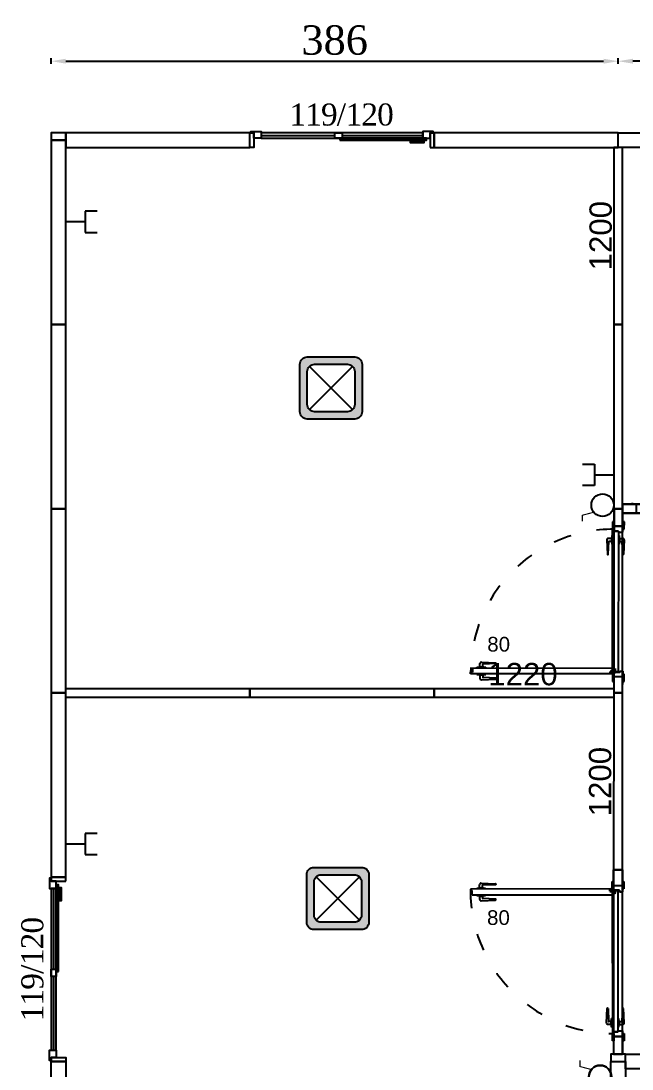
# Model space of a CAD drawing. Header units: millimetres. Extents: x 1774 to 2805, y 1273 to 2344.
# Drawn here: x 1774 to 2190, y 1630 to 2344 of the extents above; entities that cross this region are included whole.
import ezdxf

# ---------------------------------------------------------------- set-up
doc = ezdxf.new("R2010")
doc.units = ezdxf.units.MM
doc.linetypes.add('ACAD_ISO03W100', pattern=[30, 12, -18])
for name, color, linetype in [('1', 250, 'Continuous'), ('Block1', 255, 'Continuous'), ('DUVAR', 7, 'Continuous'), ('KAPI-PEN', 3, 'Continuous'), ('KAPILAR', 42, 'Continuous'), ('OLCU', 2, 'Continuous'), ('TEFRIS', 4, 'Continuous')]:
    doc.layers.add(name, color=color, linetype=linetype)
doc.styles.add('metin', font='palabi.ttf')
doc.styles.get("Standard").update_dxf_attribs({"font": 'arial.ttf'})
doc.dimstyles.new('Metin SARI', dxfattribs={"dimscale": 20, "dimtxt": 1, "dimasz": 0.5, "dimexe": 0.1, "dimexo": 0.1, "dimgap": 0.2, "dimtad": 1, "dimrnd": 1, "dimzin": 12, "dimdsep": 46, "dimlunit": 6, "dimtxsty": 'metin', "dimcen": 0.8, "dimdle": 0.0005, "dimclrd": 7, "dimclre": 165, "dimclrt": 165, "dimazin": 3, "dimtfac": 1, "dimtmove": 0, "dimatfit": 2, "dimfxl": 1, "dimfxlon": 1, "dimtolj": 1, "dimtzin": 0, "dimlwe": -1, "dimarcsym": 0})

# ---------------------------------------------------------------- blocks, each defined once
blk = doc.blocks.new('1250')
at = {"layer": 'Block1', "color": 7}
for p, q in [((137474.17, -210534.23), (137524.17, -210534.23)), ((137529.17, -210534.23), (137584.17, -210534.23))]:
    blk.add_line(p, q, dxfattribs=at)
for points in [[(137467.08, -210532.48), (137467.08, -210531.48), (137474.17, -210531.48), (137474.17, -210535.98), (137469.17, -210535.98), (137469.17, -210532.48), (137467.08, -210532.48)], [(137591.26, -210532.48), (137591.26, -210531.48), (137584.17, -210531.48), (137584.17, -210535.98), (137589.17, -210535.98), (137589.17, -210532.48), (137591.26, -210532.48)], [(137584.82, -210537.48), (137584.82, -210539.3), (137575.82, -210539.3), (137575.82, -210538.3), (137583.82, -210538.3), (137583.82, -210537.48), (137584.82, -210537.48)]]:
    blk.add_lwpolyline(points, dxfattribs=at)
for points in [[(137474.17, -210535.98), (137584.17, -210535.98), (137584.17, -210532.48), (137474.17, -210532.48)], [(137524.17, -210532.48), (137529.17, -210532.48), (137529.17, -210535.98), (137524.17, -210535.98)], [(137527.67, -210537.48), (137586.67, -210537.48), (137586.67, -210535.98), (137527.67, -210535.98)]]:
    blk.add_lwpolyline(points, close=True, dxfattribs=at)
at = {"layer": 'KAPI-PEN', "color": 175, "true_color": 0x4554a5}
for points in [[(137466.42, -210532.48), (137469.17, -210532.48), (137469.17, -210542.48), (137466.42, -210542.48)], [(137589.17, -210542.48), (137591.92, -210542.48), (137591.92, -210532.48), (137589.17, -210532.48)]]:
    blk.add_lwpolyline(points, close=True, dxfattribs=at)
blk = doc.blocks.new('1250 v')
at = {"layer": 'Block1', "color": 7}
blk.add_line((138675.83, -210549.23), (138725.83, -210549.23), dxfattribs=at)
for points in [[(138668.83, -210547.48), (138668.83, -210546.48), (138675.83, -210546.48), (138675.83, -210550.98), (138670.83, -210550.98), (138670.83, -210547.48), (138668.83, -210547.48)], [(138700.83, -210552.48), (138701.83, -210552.48), (138701.83, -210554.3), (138692.83, -210554.3), (138692.83, -210553.3), (138700.83, -210553.3), (138700.83, -210552.48)], [(138725.83, -210546.48), (138732.83, -210546.48), (138732.83, -210547.48), (138730.83, -210547.48), (138730.83, -210550.98), (138725.83, -210550.98), (138725.83, -210546.48)]]:
    blk.add_lwpolyline(points, dxfattribs=at)
for points in [[(138728.33, -210552.48), (138674.33, -210552.48), (138674.33, -210550.98), (138728.33, -210550.98)], [(138675.83, -210547.48), (138725.83, -210547.48), (138725.83, -210550.98), (138675.83, -210550.98)]]:
    blk.add_lwpolyline(points, close=True, dxfattribs=at)
at = {"layer": 'KAPI-PEN', "color": 175, "true_color": 0x4554a5}
for points in [[(138670.83, -210557.48), (138638.08, -210557.48), (138638.08, -210547.48), (138670.83, -210547.48)], [(138730.83, -210557.48), (138763.58, -210557.48), (138763.58, -210547.48), (138730.83, -210547.48)]]:
    blk.add_lwpolyline(points, close=True, dxfattribs=at)
blk = doc.blocks.new('*D21')
at = {"layer": 'Block1', "color": 165, "transparency": 16777216}
for p, q in [((1794.08, 2314.62), (1794.08, 2318.46)), ((2180.58, 2314.62), (2180.58, 2318.46))]:
    blk.add_line(p, q, dxfattribs=at)
at = {"layer": 'Block1', "color": 7, "lineweight": -2, "transparency": 16777216}
blk.add_line((1804.08, 2316.46), (2170.58, 2316.46), dxfattribs=at)
at = {"layer": 'Block1', "color": 7, "transparency": 16777216}
for points in [[(1804.08, 2318.13), (1804.08, 2314.79), (1794.08, 2316.46)], [(2170.58, 2318.13), (2170.58, 2314.79), (2180.58, 2316.46)]]:
    blk.add_solid(points, dxfattribs=at)
at = {"layer": 'Defpoints', "color": 0, "transparency": 16777216}
for p in [(2180.58, 2316.46), (1794.08, 2312.62), (2180.58, 2312.62)]:
    blk.add_point(p, dxfattribs=at)
at = {"layer": 'Block1', "color": 165, "transparency": 16777216, "insert": (1987.33, 2330.75), "char_height": 20, "attachment_point": 5, "style": 'metin'}
blk.add_mtext('\\A1;386', dxfattribs=at)
blk = doc.blocks.new('*D22')
at = {"layer": 'Block1', "color": 165, "transparency": 16777216}
for p, q in [((2180.58, 2314.62), (2180.58, 2318.46)), ((2368.83, 2314.62), (2368.83, 2318.46))]:
    blk.add_line(p, q, dxfattribs=at)
at = {"layer": 'Block1', "color": 7, "lineweight": -2, "transparency": 16777216}
blk.add_line((2358.83, 2316.46), (2190.58, 2316.46), dxfattribs=at)
at = {"layer": 'Block1', "color": 7, "transparency": 16777216}
for points in [[(2190.58, 2318.13), (2190.58, 2314.79), (2180.58, 2316.46)], [(2358.83, 2318.13), (2358.83, 2314.79), (2368.83, 2316.46)]]:
    blk.add_solid(points, dxfattribs=at)
at = {"layer": 'Defpoints', "color": 0, "transparency": 16777216}
for p in [(2180.58, 2316.46), (2180.58, 2312.62), (2368.83, 2312.62)]:
    blk.add_point(p, dxfattribs=at)
at = {"layer": 'Block1', "color": 165, "transparency": 16777216, "insert": (2274.71, 2330.75), "char_height": 20, "attachment_point": 5, "style": 'metin'}
blk.add_mtext('\\A1;188', dxfattribs=at)
blk = doc.blocks.new('ANAHTAR')
at = {"layer": 'OLCU', "color": 20, "const_width": 0.735}
blk.add_lwpolyline([(-6.13, -4.86), (-13.8, -6.9), (-13.8, -11)], dxfattribs=at)
at = {"layer": 'OLCU', "color": 20}
blk.add_circle((0, 0), 7.67, dxfattribs=at)
blk = doc.blocks.new('TELPRIZ')
at = {"layer": 'DUVAR', "color": 1}
for p, q in [((-7.2, 21.45), (-7.2, 13.15)), ((7.2, 13.15), (7.2, 21.45)), ((-7.2, 13.15), (7.2, 13.15)), ((0, 13.15), (0, 0))]:
    blk.add_line(p, q, dxfattribs=at)

msp = doc.modelspace()

# ---------------------------------------------------------------- hatches: boundary and pattern name
at = {"layer": 'KAPI-PEN', "true_color": 0x4554a5}
h = msp.add_hatch(color=175, dxfattribs=at)
edge = h.paths.add_edge_path()
edge.add_line((1968.63, 2115.015), (2000.99, 2115.015))
edge.add_arc((2000.99, 2110.015), 5, 0, 90, ccw=False)
edge.add_line((2005.99, 2110.015), (2005.99, 2077.656))
edge.add_arc((2000.99, 2077.656), 5, -90, 0, ccw=False)
edge.add_line((2000.99, 2072.656), (1968.63, 2072.656))
edge.add_arc((1968.63, 2077.656), 5, 180, 270, ccw=False)
edge.add_line((1963.63, 2077.656), (1963.63, 2110.015))
edge.add_arc((1968.63, 2110.015), 5, 90, 180, ccw=False)
edge = h.paths.add_edge_path(flags=16)
edge.add_line((1973.63, 2110.015), (1995.99, 2110.015))
edge.add_arc((1995.99, 2105.015), 5, 0, 90, ccw=False)
edge.add_line((2000.99, 2105.015), (2000.99, 2082.656))
edge.add_arc((1995.99, 2082.656), 5, -90, 0, ccw=False)
edge.add_line((1995.99, 2077.656), (1973.63, 2077.656))
edge.add_arc((1973.63, 2082.656), 5, 180, 270, ccw=False)
edge.add_line((1968.63, 2082.656), (1968.63, 2105.015))
edge.add_arc((1973.63, 2105.015), 5, 90, 180, ccw=False)
h = msp.add_hatch(color=175, dxfattribs=at)
edge = h.paths.add_edge_path()
edge.add_line((1973.262, 1767.316), (2005.622, 1767.316))
edge.add_arc((2005.622, 1762.316), 5, 0, 90, ccw=False)
edge.add_line((2010.622, 1762.316), (2010.622, 1729.956))
edge.add_arc((2005.622, 1729.956), 5, -90, 0, ccw=False)
edge.add_line((2005.622, 1724.956), (1973.262, 1724.956))
edge.add_arc((1973.262, 1729.956), 5, 180, 270, ccw=False)
edge.add_line((1968.262, 1729.956), (1968.262, 1762.316))
edge.add_arc((1973.262, 1762.316), 5, 90, 180, ccw=False)
edge = h.paths.add_edge_path(flags=16)
edge.add_line((1978.262, 1762.316), (2000.622, 1762.316))
edge.add_arc((2000.622, 1757.316), 5, 0, 90, ccw=False)
edge.add_line((2005.622, 1757.316), (2005.622, 1734.956))
edge.add_arc((2000.622, 1734.956), 5, -90, 0, ccw=False)
edge.add_line((2000.622, 1729.956), (1978.262, 1729.956))
edge.add_arc((1978.262, 1734.956), 5, 180, 270, ccw=False)
edge.add_line((1973.262, 1734.956), (1973.262, 1757.316))
edge.add_arc((1978.262, 1757.316), 5, 90, 180, ccw=False)

# ---------------------------------------------------------------- linework, layer by layer
at = {"layer": 'Block1', "color": 7}
for p, q in [((1999.525, 2108.551), (1970.094, 2079.12)), ((1970.094, 2108.551), (1999.525, 2079.12)), ((2004.157, 1760.852), (1974.726, 1731.421)), ((1974.726, 1760.852), (2004.157, 1731.421))]:
    msp.add_line(p, q, dxfattribs=at)
msp.add_lwpolyline([(2175.581, 1635.141), (2185.581, 1635.141), (2185.581, 1640.141), (2175.581, 1640.141)], close=True, dxfattribs=at)
at = {"layer": 'KAPI-PEN', "color": 175, "true_color": 0x4554a5}
for points in [[(1794.081, 2262.641), (1804.081, 2262.641), (1804.081, 2267.641), (1794.081, 2267.641)], [(1804.081, 2257.641), (1929.581, 2257.641), (1929.581, 2267.641), (1804.081, 2267.641)], [(2055.081, 2257.641), (2180.581, 2257.641), (2180.581, 2267.641), (2055.081, 2267.641)], [(1794.081, 2137.141), (1804.081, 2137.141), (1804.081, 2262.641), (1794.081, 2262.641)], [(2177.581, 2137.141), (2183.581, 2137.141), (2183.581, 2257.641), (2177.581, 2257.641)], [(1794.081, 2011.641), (1804.081, 2011.641), (1804.081, 2137.141), (1794.081, 2137.141)], [(2177.581, 2011.641), (2183.581, 2011.641), (2183.581, 2137.141), (2177.581, 2137.141)], [(2306.081, 2008.641), (2183.581, 2008.641), (2183.581, 2014.641), (2306.081, 2014.641)], [(1794.081, 1886.141), (1804.081, 1886.141), (1804.081, 2011.641), (1794.081, 2011.641)], [(2177.581, 1886.141), (2183.581, 1886.141), (2183.581, 2011.641), (2177.581, 2011.641)], [(1794.081, 1760.641), (1804.081, 1760.641), (1804.081, 1886.141), (1794.081, 1886.141)], [(1929.581, 1883.141), (1804.081, 1883.141), (1804.081, 1889.141), (1929.581, 1889.141)], [(2055.081, 1883.141), (1929.581, 1883.141), (1929.581, 1889.141), (2055.081, 1889.141)], [(2177.581, 1883.141), (2055.081, 1883.141), (2055.081, 1889.141), (2177.581, 1889.141)], [(2177.43, 1765.638), (2183.43, 1765.638), (2183.581, 1886.141), (2177.581, 1886.141)], [(2177.43, 1640.138), (2183.43, 1640.138), (2183.43, 1765.638), (2177.43, 1765.638)], [(1794.081, 1635.141), (1804.081, 1635.141), (1804.081, 1509.641), (1794.081, 1509.641)], [(2175.581, 1635.141), (2185.581, 1635.141), (2185.581, 1509.641), (2175.581, 1509.641)], [(2238.331, 1630.141), (2185.581, 1630.141), (2185.581, 1640.141), (2238.331, 1640.141)]]:
    msp.add_lwpolyline(points, close=True, dxfattribs=at)
for points in [[(1968.63, 2115.015), (2000.99, 2115.015, -0.4142136), (2005.99, 2110.015), (2005.99, 2077.656, -0.4142136), (2000.99, 2072.656), (1968.63, 2072.656, -0.4142136), (1963.63, 2077.656), (1963.63, 2110.015, -0.4142136)], [(1973.63, 2110.015), (1995.99, 2110.015, -0.4142136), (2000.99, 2105.015), (2000.99, 2082.656, -0.4142136), (1995.99, 2077.656), (1973.63, 2077.656, -0.4142136), (1968.63, 2082.656), (1968.63, 2105.015, -0.4142136)], [(1973.262, 1767.316), (2005.622, 1767.316, -0.4142136), (2010.622, 1762.316), (2010.622, 1729.956, -0.4142136), (2005.622, 1724.956), (1973.262, 1724.956, -0.4142136), (1968.262, 1729.956), (1968.262, 1762.316, -0.4142136)], [(1978.262, 1762.316), (2000.622, 1762.316, -0.4142136), (2005.622, 1757.316), (2005.622, 1734.956, -0.4142136), (2000.622, 1729.956), (1978.262, 1729.956, -0.4142136), (1973.262, 1734.956), (1973.262, 1757.316, -0.4142136)]]:
    msp.add_lwpolyline(points, format="xyb", close=True, dxfattribs=at)
at = {"layer": 'KAPILAR', "color": 7, "lineweight": 25}
for p, q in [((2189.978, 2015.632), (2189.977, 2014.632)), ((2176.722, 2002.696), (2176.716, 1997.696)), ((2177.722, 2002.695), (2176.722, 2002.696)), ((2177.718, 1999.695), (2177.714, 1996.395)), ((2177.716, 1997.695), (2177.722, 2002.695)), ((2183.713, 1995.687), (2183.718, 1999.687)), ((2183.722, 2002.687), (2183.716, 1997.687)), ((2184.722, 2002.686), (2183.722, 2002.687)), ((2184.716, 1997.686), (2184.722, 2002.686)), ((2176.109, 1991.897), (2176.209, 1991.897)), ((2176.21, 1993.397), (2176.203, 1987.397)), ((2176.71, 1993.396), (2176.21, 1993.397)), ((2176.716, 1997.696), (2177.716, 1997.695)), ((2180.714, 1996.391), (2177.714, 1996.395)), ((2180.71, 1993.391), (2181.21, 1993.39)), ((2180.714, 1996.391), (2180.713, 1995.691)), ((2180.713, 1995.691), (2183.713, 1995.687)), ((2181.21, 1993.39), (2181.203, 1987.39)), ((2181.309, 1991.89), (2181.209, 1991.89)), ((2183.716, 1997.687), (2184.716, 1997.686)), ((2172.706, 1990.355), (2173.138, 1980.591)), ((2175.908, 1991.397), (2173.707, 1991.4)), ((2173.756, 1980.59), (2174.13, 1989.207)), ((2175.906, 1989.397), (2174.33, 1989.399)), ((2175.908, 1991.697), (2175.905, 1989.097)), ((2176.105, 1988.897), (2176.205, 1988.897)), ((2176.703, 1987.396), (2176.203, 1987.397)), ((2180.703, 1987.391), (2181.203, 1987.39)), ((2181.305, 1988.89), (2181.205, 1988.89)), ((2181.508, 1991.69), (2181.505, 1989.09)), ((2181.506, 1989.39), (2183.081, 1989.388)), ((2181.508, 1991.39), (2183.709, 1991.387)), ((2183.634, 1980.578), (2183.281, 1989.196)), ((2184.707, 1990.341), (2184.251, 1980.578)), ((2173.338, 1980.4), (2173.556, 1980.4)), ((2184.051, 1980.387), (2183.834, 1980.387)), ((2086.283, 1903.985), (2086.286, 1906.186)), ((2087.332, 1907.184), (2097.095, 1906.729)), ((2097.286, 1906.529), (2097.286, 1906.311)), ((2081.282, 1903.191), (2081.278, 1900.191)), ((2084.277, 1899.188), (2084.277, 1898.688)), ((2084.282, 1903.188), (2084.283, 1903.688)), ((2084.283, 1903.688), (2090.283, 1903.68)), ((2085.783, 1903.786), (2085.783, 1903.686)), ((2085.983, 1903.986), (2088.583, 1903.982)), ((2088.283, 1903.983), (2088.285, 1905.558)), ((2097.095, 1906.111), (2088.477, 1905.758)), ((2088.783, 1903.782), (2088.783, 1903.682)), ((2090.277, 1899.18), (2090.277, 1898.68)), ((2090.282, 1903.18), (2090.283, 1903.68)), ((2175.62, 1901.536), (2175.617, 1898.619)), ((2175.618, 1899.815), (2175.619, 1900.34)), ((2176.702, 1900.076), (2175.618, 1900.077)), ((2177.598, 1899.813), (2175.618, 1899.815)), ((2175.619, 1900.34), (2177.598, 1900.338)), ((2179.056, 1900.073), (2176.139, 1900.077)), ((2178.681, 1900.074), (2176.14, 1900.077)), ((2179.059, 1902.053), (2176.142, 1902.057)), ((2176.597, 1899.048), (2176.591, 1894.048)), ((2177.597, 1899.037), (2176.597, 1899.038)), ((2177.335, 1900.075), (2177.338, 1902.055)), ((2177.861, 1900.075), (2177.335, 1900.075)), ((2177.338, 1902.055), (2177.863, 1902.054)), ((2177.591, 1894.047), (2177.597, 1899.047)), ((2177.594, 1897.047), (2177.598, 1899.881)), ((2177.596, 1898.992), (2177.6, 1901.533)), ((2177.6, 1901.533), (2177.596, 1898.617)), ((2181.598, 1900.07), (2177.598, 1900.075)), ((2177.599, 1900.971), (2177.6, 1902.055)), ((2177.863, 1902.054), (2177.861, 1900.075)), ((2181.598, 1900.07), (2181.599, 1901.042)), ((2181.599, 1901.042), (2183.599, 1901.04)), ((2183.597, 1899.04), (2183.591, 1894.04)), ((2183.599, 1901.04), (2183.594, 1897.04)), ((2184.597, 1899.039), (2183.597, 1899.04)), ((2184.591, 1894.039), (2184.597, 1899.039)), ((2084.277, 1898.688), (2090.277, 1898.68)), ((2085.776, 1898.586), (2085.777, 1898.686)), ((2085.976, 1898.386), (2088.576, 1898.382)), ((2086.276, 1898.385), (2086.274, 1896.184)), ((2087.318, 1895.184), (2097.082, 1895.616)), ((2088.276, 1898.383), (2088.274, 1896.807)), ((2097.083, 1896.233), (2088.466, 1896.607)), ((2088.776, 1898.582), (2088.777, 1898.682)), ((2097.273, 1895.815), (2097.273, 1896.033)), ((2176.591, 1894.038), (2177.591, 1894.037)), ((2183.591, 1894.04), (2184.591, 1894.039)), ((2087.166, 1756.595), (2096.931, 1756.163)), ((2176.439, 1757.741), (2177.439, 1757.742)), ((2176.445, 1752.731), (2176.439, 1757.731)), ((2177.439, 1757.732), (2177.445, 1752.732)), ((2183.439, 1757.739), (2184.439, 1757.74)), ((2183.445, 1752.739), (2183.439, 1757.739)), ((2184.439, 1757.74), (2184.445, 1752.74)), ((2081.131, 1748.588), (2081.127, 1751.588)), ((2084.125, 1753.092), (2090.125, 1753.099)), ((2084.126, 1752.592), (2084.125, 1753.092)), ((2085.625, 1753.193), (2085.625, 1753.093)), ((2085.825, 1753.394), (2088.425, 1753.397)), ((2086.125, 1753.394), (2086.122, 1755.595)), ((2088.125, 1753.396), (2088.123, 1754.972)), ((2096.931, 1755.546), (2088.314, 1755.172)), ((2088.625, 1753.197), (2088.625, 1753.097)), ((2090.126, 1752.599), (2090.125, 1753.099)), ((2097.122, 1755.964), (2097.122, 1755.746)), ((2175.469, 1750.243), (2175.465, 1753.16)), ((2177.446, 1751.966), (2175.467, 1751.964)), ((2175.467, 1751.964), (2175.467, 1751.439)), ((2176.55, 1751.703), (2175.467, 1751.702)), ((2175.467, 1751.439), (2177.447, 1751.441)), ((2178.905, 1751.706), (2175.988, 1751.702)), ((2178.53, 1751.705), (2175.988, 1751.702)), ((2178.907, 1749.726), (2175.99, 1749.723)), ((2177.445, 1752.742), (2176.445, 1752.741)), ((2177.709, 1751.704), (2177.184, 1751.704)), ((2177.184, 1751.704), (2177.186, 1749.724)), ((2177.186, 1749.724), (2177.712, 1749.725)), ((2177.443, 1754.732), (2177.446, 1751.899)), ((2177.448, 1750.246), (2177.445, 1753.162)), ((2177.445, 1752.787), (2177.448, 1750.246)), ((2181.446, 1751.709), (2177.446, 1751.704)), ((2177.448, 1750.808), (2177.449, 1749.724)), ((2177.712, 1749.725), (2177.709, 1751.704)), ((2181.446, 1751.709), (2181.448, 1750.737)), ((2181.448, 1750.737), (2183.448, 1750.739)), ((2183.448, 1750.739), (2183.443, 1754.739)), ((2184.445, 1752.74), (2183.445, 1752.739)), ((2084.131, 1748.592), (2084.131, 1748.092)), ((2084.131, 1748.092), (2090.131, 1748.099)), ((2085.631, 1747.993), (2085.631, 1748.093)), ((2085.832, 1747.794), (2088.432, 1747.797)), ((2086.132, 1747.794), (2086.134, 1745.593)), ((2087.181, 1744.595), (2096.944, 1745.051)), ((2088.132, 1747.796), (2088.133, 1746.221)), ((2096.943, 1745.668), (2088.325, 1746.021)), ((2088.631, 1747.997), (2088.631, 1748.097)), ((2090.131, 1748.599), (2090.131, 1748.099)), ((2097.135, 1745.251), (2097.134, 1745.468)), ((2172.555, 1661.424), (2172.987, 1671.188)), ((2173.187, 1671.379), (2173.404, 1671.379)), ((2173.604, 1671.189), (2173.978, 1662.572)), ((2183.483, 1671.201), (2183.129, 1662.583)), ((2183.9, 1671.392), (2183.682, 1671.392)), ((2184.556, 1661.438), (2184.1, 1671.201)), ((2176.059, 1658.383), (2176.052, 1664.383)), ((2176.552, 1664.383), (2176.052, 1664.383)), ((2180.552, 1664.388), (2181.052, 1664.389)), ((2181.059, 1658.389), (2181.052, 1664.389)), ((2175.757, 1660.382), (2173.555, 1660.38)), ((2175.754, 1662.382), (2174.179, 1662.38)), ((2175.757, 1660.082), (2175.754, 1662.682)), ((2175.954, 1662.883), (2176.054, 1662.883)), ((2175.957, 1659.883), (2176.057, 1659.883)), ((2176.559, 1658.383), (2176.059, 1658.383)), ((2180.559, 1658.388), (2181.059, 1658.389)), ((2181.154, 1662.889), (2181.054, 1662.889)), ((2181.157, 1659.889), (2181.057, 1659.889)), ((2181.357, 1660.089), (2181.354, 1662.689)), ((2181.354, 1662.389), (2182.93, 1662.391)), ((2181.357, 1660.389), (2183.558, 1660.392)), ((2176.564, 1654.083), (2177.564, 1654.084)), ((2176.57, 1649.083), (2176.564, 1654.083)), ((2180.563, 1655.388), (2177.563, 1655.384)), ((2177.567, 1652.084), (2177.563, 1655.384)), ((2177.564, 1654.084), (2177.57, 1649.084)), ((2180.562, 1656.088), (2183.562, 1656.092)), ((2180.563, 1655.388), (2180.562, 1656.088)), ((2183.562, 1656.092), (2183.567, 1652.092)), ((2183.564, 1654.092), (2184.564, 1654.093)), ((2183.57, 1649.092), (2183.564, 1654.092)), ((2184.564, 1654.093), (2184.57, 1649.093)), ((2177.57, 1649.084), (2176.57, 1649.083)), ((2184.57, 1649.093), (2183.57, 1649.092))]:
    msp.add_line(p, q, dxfattribs=at)
at = {"layer": 'KAPILAR', "color": 7, "lineweight": 25, "ltscale": 100}
for p, q in [((2183.718, 1999.687), (2177.718, 1999.695)), ((2181.599, 1901.042), (2181.598, 1900.07)), ((2183.594, 1897.04), (2177.594, 1897.047)), ((2183.443, 1754.739), (2177.443, 1754.732)), ((2181.448, 1750.737), (2181.446, 1751.709)), ((2183.567, 1652.092), (2177.567, 1652.084))]:
    msp.add_line(p, q, dxfattribs=at)
at = {"layer": 'KAPILAR', "color": 7, "lineweight": 25, "ltscale": 80}
for p, q in [((2176.6, 1902.056), (2176.716, 1997.696)), ((2176.716, 1997.696), (2177.716, 1997.695)), ((2177.716, 1997.695), (2177.714, 1996.395)), ((2177.714, 1996.395), (2180.714, 1996.391)), ((2180.714, 1996.391), (2180.598, 1900.533)), ((2079.977, 1899.193), (2079.978, 1900.193)), ((2175.617, 1899.077), (2079.977, 1899.193)), ((2079.978, 1900.193), (2081.278, 1900.191)), ((2081.282, 1903.191), (2177.14, 1903.076)), ((2174.318, 1900.079), (2175.618, 1900.078)), ((2175.618, 1900.077), (2175.617, 1899.077)), ((2177.138, 1901.146), (2175.62, 1901.147)), ((2177.6, 1902.055), (2176.6, 1902.056)), ((2177.14, 1903.076), (2177.138, 1901.146)), ((2177.602, 1903.355), (2177.6, 1902.055)), ((2178.668, 1900.535), (2178.67, 1902.053)), ((2180.599, 1900.533), (2178.668, 1900.535)), ((2175.466, 1752.702), (2079.826, 1752.586)), ((2079.826, 1752.586), (2079.827, 1751.586)), ((2079.827, 1751.586), (2081.127, 1751.588)), ((2174.167, 1751.7), (2175.467, 1751.701)), ((2175.467, 1751.702), (2175.466, 1752.702)), ((2176.986, 1750.633), (2175.468, 1750.632)), ((2177.449, 1749.724), (2176.449, 1749.723)), ((2176.449, 1749.723), (2176.564, 1654.083)), ((2176.989, 1748.703), (2176.986, 1750.633)), ((2177.451, 1748.424), (2177.449, 1749.724)), ((2180.447, 1751.246), (2178.517, 1751.244)), ((2178.517, 1751.244), (2178.519, 1749.726)), ((2180.563, 1655.388), (2180.447, 1751.246)), ((2081.131, 1748.588), (2176.989, 1748.704)), ((2176.564, 1654.083), (2177.564, 1654.084)), ((2177.563, 1655.384), (2180.563, 1655.388)), ((2177.564, 1654.084), (2177.563, 1655.384))]:
    msp.add_line(p, q, dxfattribs=at)
at = {"layer": 'KAPILAR', "color": 7, "lineweight": 25, "ltscale": 100}
for points in [[(2196.015, 2014.625), (2183.585, 2014.641), (2183.577, 2008.641), (2196.98, 2008.623)], [(2177.598, 1900.075), (2177.581, 1886.145), (2183.581, 1886.138), (2183.599, 1901.04)], [(2177.446, 1751.704), (2177.43, 1765.634), (2183.43, 1765.641), (2183.448, 1750.739)]]:
    msp.add_lwpolyline(points, dxfattribs=at)
at = {"layer": 'KAPILAR', "color": 7, "ltscale": 10}
for points in [[(2192.987, 2014.628), (2183.585, 2014.641), (2183.577, 2008.641), (2192.98, 2008.628)], [(2177.732, 2011.645), (2177.718, 1999.695), (2183.718, 1999.687), (2183.732, 2011.638)], [(2177.594, 1897.047), (2177.581, 1886.145), (2183.581, 1886.138), (2183.594, 1897.04)], [(2177.443, 1754.732), (2177.43, 1765.634), (2183.43, 1765.641), (2183.443, 1754.739)], [(2177.581, 1640.134), (2177.567, 1652.084), (2183.567, 1652.092), (2183.581, 1640.141)]]:
    msp.add_lwpolyline(points, close=True, dxfattribs=at)
at = {"layer": 'KAPILAR', "color": 7, "lineweight": 25}
for centre in [(2175.618, 1900.077), (2177.598, 1900.075), (2177.598, 1900.075), (2177.6, 1902.055), (2175.467, 1751.702), (2177.446, 1751.704), (2177.447, 1751.704), (2177.449, 1749.724)]:
    msp.add_circle(centre, 0.583, dxfattribs=at)
at = {"layer": 'KAPILAR', "color": 7, "linetype": 'ACAD_ISO03W100'}
for centre, start, end in [((2177.598, 1900.075), 89.930893, 179.930893), ((2177.446, 1751.704), 180.069107, 270.069107)]:
    msp.add_arc(centre, 97.62, start, end, dxfattribs=at)
at = {"layer": 'KAPILAR', "color": 7, "lineweight": 25}
for centre, radius, start, end in [((2176.108, 1991.697), 0.2, 89.930893, 179.930893), ((2181.308, 1991.69), 0.2, 359.930893, 89.930893), ((2173.705, 1990.4), 1, 89.930893, 182.533455), ((2174.33, 1989.199), 0.2, 89.930893, 177.514794), ((2176.105, 1989.097), 0.2, 179.930893, 269.930893), ((2181.305, 1989.09), 0.2, 269.930893, 359.930893), ((2183.081, 1989.188), 0.2, 2.346992, 89.930893), ((2183.708, 1990.387), 1, 357.32833, 89.930893), ((2173.338, 1980.6), 0.2, 182.533455, 269.930893), ((2173.556, 1980.6), 0.2, 269.930893, 357.32833), ((2183.834, 1980.587), 0.2, 182.533455, 269.930893), ((2184.052, 1980.587), 0.2, 269.930893, 357.32833), ((2087.286, 1906.185), 1, 87.32833, 179.930893), ((2097.086, 1906.529), 0.2, 359.930893, 87.32833), ((2097.086, 1906.311), 0.2, 272.533455, 359.930893), ((2085.983, 1903.786), 0.2, 89.930893, 179.930893), ((2088.485, 1905.558), 0.2, 92.346992, 179.930893), ((2088.583, 1903.782), 0.2, 359.930893, 89.930893), ((2085.976, 1898.586), 0.2, 179.930893, 269.930893), ((2087.274, 1896.183), 1, 179.930893, 272.533455), ((2088.474, 1896.807), 0.2, 179.930893, 267.514794), ((2088.576, 1898.582), 0.2, 269.930893, 359.930893), ((2097.073, 1895.816), 0.2, 272.533455, 359.930893), ((2097.073, 1896.033), 0.2, 359.930893, 87.32833), ((2087.122, 1755.596), 1, 87.466545, 180.069107), ((2085.825, 1753.194), 0.2, 90.069107, 180.069107), ((2088.323, 1754.972), 0.2, 92.485206, 180.069107), ((2088.425, 1753.197), 0.2, 0.069107, 90.069107), ((2096.922, 1755.964), 0.2, 0.069107, 87.466545), ((2096.922, 1755.746), 0.2, 272.67167, 0.069107), ((2085.831, 1747.994), 0.2, 180.069107, 270.069107), ((2087.134, 1745.594), 1, 180.069107, 272.67167), ((2088.333, 1746.221), 0.2, 180.069107, 267.653008), ((2088.431, 1747.997), 0.2, 270.069107, 0.069107), ((2096.934, 1745.468), 0.2, 0.069107, 87.466545), ((2096.935, 1745.25), 0.2, 272.67167, 0.069107), ((2173.187, 1671.179), 0.2, 90.069107, 177.466545), ((2173.405, 1671.179), 0.2, 2.67167, 90.069107), ((2183.682, 1671.192), 0.2, 90.069107, 177.466545), ((2183.9, 1671.192), 0.2, 2.67167, 90.069107), ((2173.554, 1661.38), 1, 177.466545, 270.069107), ((2174.178, 1662.58), 0.2, 182.485206, 270.069107), ((2175.954, 1662.683), 0.2, 90.069107, 180.069107), ((2175.957, 1660.083), 0.2, 180.069107, 270.069107), ((2181.154, 1662.689), 0.2, 0.069107, 90.069107), ((2181.157, 1660.089), 0.2, 270.069107, 0.069107), ((2182.93, 1662.591), 0.2, 270.069107, 357.653008), ((2183.557, 1661.392), 1, 270.069107, 2.67167)]:
    msp.add_arc(centre, radius, start, end, dxfattribs=at)

# ---------------------------------------------------------------- block references
at = {"layer": 'Block1', "color": 43}
for name, p in [('1250', (-135536.839, 212800.12)), ('1250 v', (-136457.497, 212815.12))]:
    msp.add_blockref(name, p, dxfattribs=at)
at = {"layer": 'Block1', "color": 43, "rotation": 90}
msp.add_blockref('1250', (-208738.397, -135831.279), dxfattribs=at)
at = {"layer": 'TEFRIS', "lineweight": 25, "rotation": 270}
for p in [(1804.081, 2207.049), (1804.081, 1783.235)]:
    msp.add_blockref('TELPRIZ', p, dxfattribs=at)
at = {"layer": 'TEFRIS', "lineweight": 25, "xscale": -1}
for name, p, rotation in [('TELPRIZ', (2177.581, 2034.754), 90), ('ANAHTAR', (2168.283, 1624.785), 180)]:
    msp.add_blockref(name, p, dxfattribs=dict(at, rotation=rotation))
at = {"layer": 'TEFRIS', "lineweight": 25}
for p in [(2169.912, 2014.07), (2168.283, 1624.785)]:
    msp.add_blockref('ANAHTAR', p, dxfattribs=at)

# ---------------------------------------------------------------- texts
at = {"layer": '1', "color": 0, "lineweight": 25}
for p in [(2176.164, 2173.97), (2175.784, 1802.098)]:
    msp.add_text('1200', height=15.2174, rotation=90, dxfattribs=at).set_placement(p)
msp.add_text('1220', height=15.2174, dxfattribs=at).set_placement((2091.993, 1891.355))
at = {"layer": '1', "color": 0, "lineweight": 50, "insert": (1956.492, 2287.655), "char_height": 15, "attachment_point": 1, "style": 'metin'}
msp.add_mtext_dynamic_manual_height_columns('\\pxsm1;{\\T0.95;119/120}', width=105.60789, gutter_width=61.661, heights=[0], dxfattribs=at)
at = {"layer": '1', "color": 0, "lineweight": 50, "insert": (1773.767, 1662.477), "char_height": 15, "attachment_point": 1, "rotation": 90, "style": 'metin'}
msp.add_mtext_dynamic_manual_height_columns('\\pxsm1;{\\T0.95;119/120}', width=105.60789, gutter_width=61.661, heights=[0], dxfattribs=at)
at = {"layer": 'Block1', "color": 0, "linetype": 'Continuous'}
for rotation, p in [(359.930893, (2091.304, 1914.348)), (0.069107, (2091.164, 1728.119))]:
    msp.add_text('80', height=10, rotation=rotation, dxfattribs=at).set_placement(p)

# ---------------------------------------------------------------- dimensions: what is measured, and where the dimension line sits
at = {"layer": 'Block1', "color": 7}
for p1, distance, picture, middle in [((1794.081, 2312.622), 3.838, '*D21', (1987.331, 2330.748)), ((2368.831, 2312.622), -3.838, '*D22', (2274.706, 2330.748))]:
    dim = msp.add_aligned_dim(p1=p1, p2=(2180.581, 2312.622), distance=distance, dimstyle='Metin SARI', dxfattribs=at)
    dim.commit()
    dim.dimension.update_dxf_attribs({"geometry": picture, "text_midpoint": middle})

doc.saveas('drawing.dxf')
